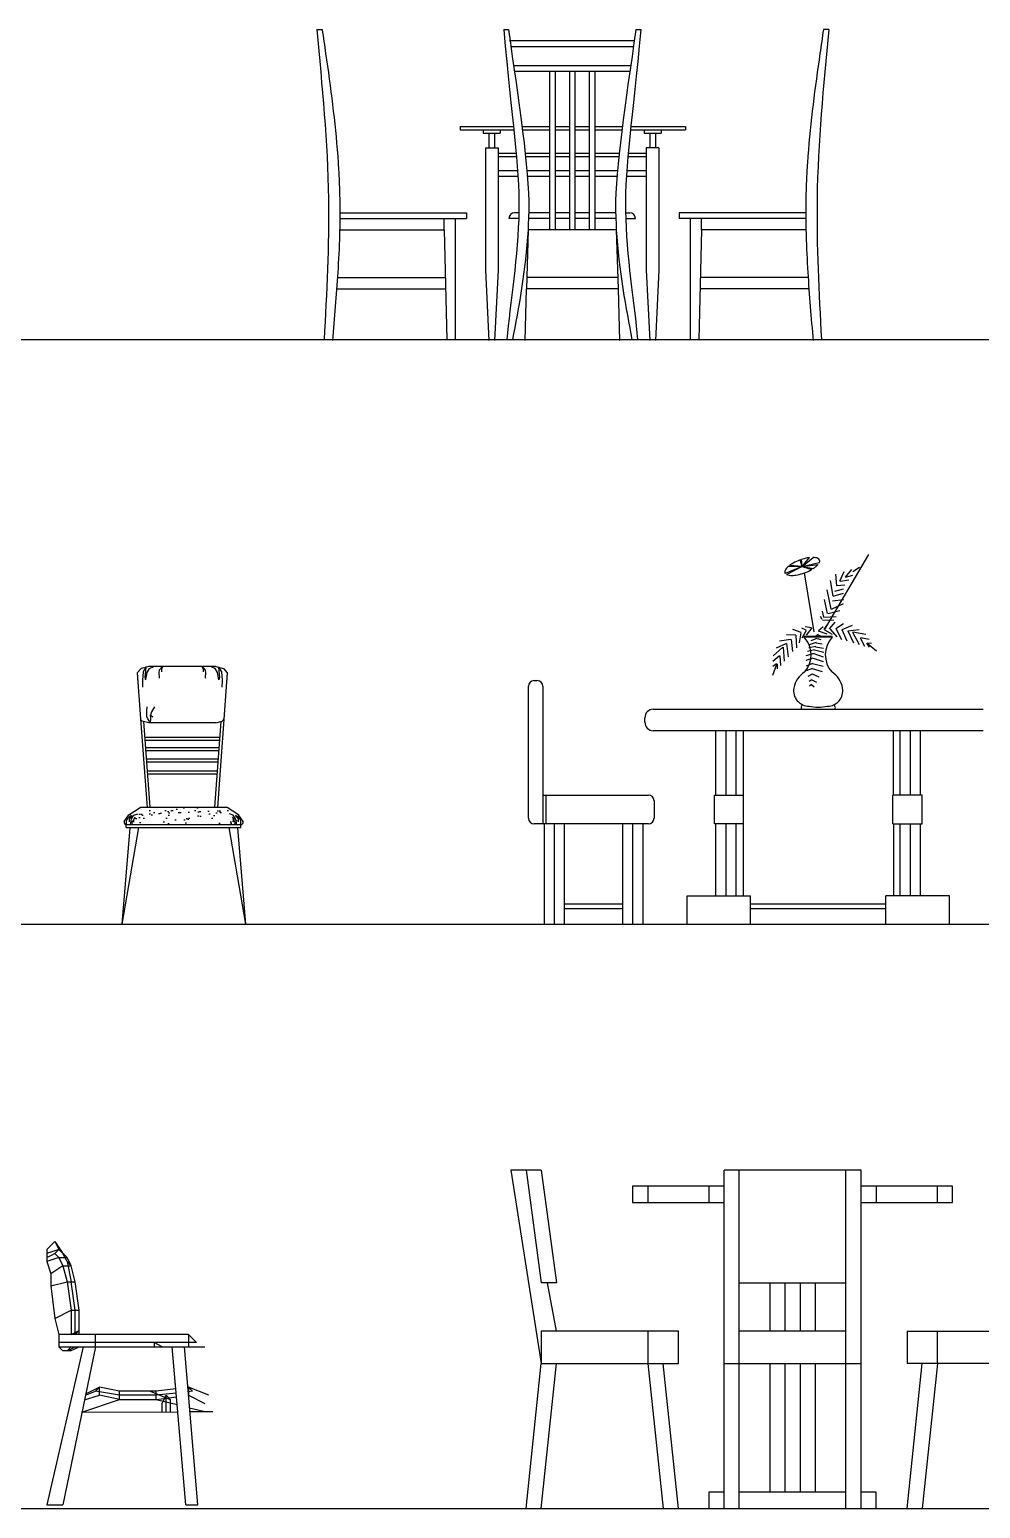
# Model space of a CAD drawing. Header units: millimetres. Extents: x 32599 to 52494, y 61995 to 71568.
# Drawn here: x 35479 to 38853, y 66143 to 71389 of the extents above; entities that cross this region are included whole.
import ezdxf

# ---------------------------------------------------------------- set-up
doc = ezdxf.new("R2010")
doc.units = ezdxf.units.MM
doc.layers.add('dwgmodels.com', color=4, linetype='Continuous')

msp = doc.modelspace()

# ---------------------------------------------------------------- hatches: boundary and pattern name
at = {"true_color": 0x000000}
h = msp.add_hatch(dxfattribs=at)
h.set_pattern_fill('AR-SAND', color=18, scale=25, angle=45, style=0)
h.set_pattern_definition([(82.5, (153241.554, 258641.724), (-35.1753296, 32.948178), [0, -38, 0, -42.5, 0, -40.625]), (52.5, (153241.554, 258641.724), (-18.603438, 81.174493), [0, -20.5, 0, -34.25, 0, -13.125]), (12.5, (153219.81, 258619.98), (54.950732, 55.1508096), [0, -12.5, 0, -45, 0, -58.75]), (2.5, (153219.81, 258619.98), (37.626054, 68.656571), [0, -6.25, 0, -29.5, 0, -33.75])])
h.paths.add_polyline_path([(35871.9, 68629), (35831.5, 68603.7), (35815, 68579.4, 0.523952), (35822.5, 68568.6), (36229.4, 68568.6, 0.523952), (36236.9, 68579.4), (36220.4, 68603.7), (36180.1, 68629)])

# ---------------------------------------------------------------- linework, layer by layer
at = {"color": 18, "true_color": 0x000000}
for p, q in [((36498.1, 71389.2), (36517.6, 71389.2)), ((37161.6, 71389.2), (37178.8, 71389.2)), ((37630.6, 71389.2), (37647.9, 71389.2)), ((38315.6, 71389.2), (38296.2, 71389.2)), ((37626.8, 71349.6), (37182.6, 71349.6)), ((37185.4, 71329.6), (37623.9, 71329.6)), ((37196.9, 71261.9), (37612.6, 71261.9)), ((37199.7, 71241.9), (37609.7, 71241.9)), ((37324.7, 71241.9), (37324.7, 70679.2)), ((37344.7, 71241.9), (37344.7, 70679.2)), ((37394.7, 71241.9), (37394.7, 70679.2)), ((37414.7, 71241.9), (37414.7, 70679.2)), ((37464.7, 71241.9), (37464.7, 70679.2)), ((37484.7, 71241.9), (37484.7, 70679.2)), ((37006.9, 71045.7), (37006.9, 71033.7)), ((37006.9, 71045.7), (37196.4, 71045.7)), ((37226.6, 71045.7), (37324.7, 71045.7)), ((37344.7, 71045.7), (37394.7, 71045.7)), ((37414.7, 71045.7), (37464.7, 71045.7)), ((37484.7, 71045.7), (37582.8, 71045.7)), ((37613.1, 71045.7), (37806.9, 71045.7)), ((37806.9, 71045.7), (37806.9, 71033.7)), ((37006.9, 71033.7), (37197.6, 71033.7)), ((37089.4, 71033.7), (37089.4, 71021.7)), ((37089.4, 71021.7), (37149.4, 71021.7)), ((37109.4, 71021.7), (37109.4, 70969.2)), ((37129.4, 71021.7), (37129.4, 70969.2)), ((37149.4, 71033.7), (37149.4, 71021.7)), ((37228.1, 71033.7), (37324.7, 71033.7)), ((37344.7, 71033.7), (37394.7, 71033.7)), ((37414.7, 71033.7), (37464.7, 71033.7)), ((37484.7, 71033.7), (37581.3, 71033.7)), ((37611.8, 71033.7), (37806.9, 71033.7)), ((37660.1, 71033.7), (37660.1, 71021.7)), ((37660.1, 71021.7), (37720.1, 71021.7)), ((37680.1, 71021.7), (37680.1, 70969.2)), ((37700.1, 71021.7), (37700.1, 70969.2)), ((37720.1, 71033.7), (37720.1, 71021.7)), ((37096.9, 70969.2), (37096.9, 70535.7)), ((37096.9, 70969.2), (37141.9, 70969.2)), ((37141.9, 70969.2), (37141.9, 70535.7)), ((37141.9, 70951.2), (37205.8, 70951.2)), ((37141.9, 70939.2), (37206.8, 70939.2)), ((37237.9, 70951.2), (37324.7, 70951.2)), ((37239.2, 70939.2), (37324.7, 70939.2)), ((37344.7, 70951.2), (37394.7, 70951.2)), ((37344.7, 70939.2), (37394.7, 70939.2)), ((37414.7, 70951.2), (37464.7, 70951.2)), ((37414.7, 70939.2), (37464.7, 70939.2)), ((37484.7, 70951.2), (37571.5, 70951.2)), ((37484.7, 70939.2), (37570.2, 70939.2)), ((37602.6, 70939.2), (37667.6, 70939.2)), ((37603.7, 70951.2), (37667.6, 70951.2)), ((37667.6, 70969.2), (37667.6, 70535.7)), ((37712.6, 70969.2), (37667.6, 70969.2)), ((37712.6, 70969.2), (37712.6, 70535.7)), ((37141.9, 70889.2), (37210.8, 70889.2)), ((37244.1, 70889.2), (37324.7, 70889.2)), ((37344.7, 70889.2), (37394.7, 70889.2)), ((37414.7, 70889.2), (37464.7, 70889.2)), ((37484.7, 70889.2), (37565.3, 70889.2)), ((37598.6, 70889.2), (37667.6, 70889.2)), ((37141.9, 70869.2), (37212.2, 70869.2)), ((37245.8, 70869.2), (37324.7, 70869.2)), ((37344.7, 70869.2), (37394.7, 70869.2)), ((37414.7, 70869.2), (37464.7, 70869.2)), ((37484.7, 70869.2), (37563.6, 70869.2)), ((37597.3, 70869.2), (37667.6, 70869.2)), ((36579.9, 70739.2), (37029.9, 70739.2)), ((37029.9, 70739.2), (37029.9, 70719.2)), ((37215.4, 70739.2), (37200.4, 70739.2)), ((37324.7, 70739.2), (37250.5, 70739.2)), ((37394.7, 70739.2), (37344.7, 70739.2)), ((37464.7, 70739.2), (37414.7, 70739.2)), ((37559, 70739.2), (37484.7, 70739.2)), ((37594, 70739.2), (37609, 70739.2)), ((37783.8, 70739.2), (37783.8, 70719.2)), ((38233.8, 70739.2), (37783.8, 70739.2)), ((36579.9, 70719.2), (37029.9, 70719.2)), ((36579.9, 70679.2), (36949.9, 70679.2)), ((36949.9, 70679.2), (36949.9, 70719.2)), ((36949.9, 70679.2), (36959.9, 70289.2)), ((36989.9, 70719.2), (36989.9, 70289.2)), ((37215.4, 70719.2), (37180.4, 70719.2)), ((37248.3, 70679.2), (37243.1, 70469.5)), ((37561.1, 70679.2), (37248.3, 70679.2)), ((37324.7, 70719.2), (37249.8, 70719.2)), ((37394.7, 70719.2), (37344.7, 70719.2)), ((37464.7, 70719.2), (37414.7, 70719.2)), ((37559.7, 70719.2), (37484.7, 70719.2)), ((37561.1, 70679.2), (37567.5, 70469.5)), ((37594, 70719.2), (37629, 70719.2)), ((38233.8, 70719.2), (37783.8, 70719.2)), ((37823.8, 70719.2), (37823.8, 70289.2)), ((37863.8, 70679.2), (37853.8, 70289.2)), ((37863.8, 70679.2), (37863.8, 70719.2)), ((38233.8, 70679.2), (37863.8, 70679.2)), ((37096.9, 70535.7), (37109.4, 70285.7)), ((37141.9, 70535.7), (37129.4, 70285.7)), ((37667.6, 70535.7), (37680.1, 70285.7)), ((37712.6, 70535.7), (37700.1, 70285.7)), ((36569.1, 70469.5), (36955.2, 70469.5)), ((36571.9, 70509.5), (36954.2, 70509.5)), ((37241.9, 70469.5), (37236.3, 70285.7)), ((37567.5, 70469.5), (37243.1, 70469.5)), ((37566.3, 70509.5), (37244.1, 70509.5)), ((37567.5, 70469.5), (37573.1, 70285.7)), ((38244.6, 70469.5), (37858.5, 70469.5)), ((38241.8, 70509.5), (37859.5, 70509.5)), ((38299.6, 69259.7), (38457, 69526.9)), ((38221.1, 69484.6), (38161, 69459.7)), ((38221.1, 69484.6), (38165.9, 69456)), ((38221.1, 69484.6), (38171.8, 69484.6)), ((38221.1, 69484.6), (38176.2, 69488.1)), ((38221.1, 69484.6), (38213.4, 69507.4)), ((38221.1, 69484.6), (38218.1, 69509)), ((38221.1, 69484.6), (38259.5, 69516.4)), ((38221.1, 69484.6), (38246.2, 69515.7)), ((38221.1, 69484.6), (38281.6, 69498.4)), ((38221.1, 69484.6), (38277.1, 69491.5)), ((38221.1, 69484.6), (38254.6, 69473.6)), ((38221.1, 69484.6), (38261.1, 69477.6)), ((38354.9, 69432.8), (38369.5, 69466.7)), ((38374.2, 69445.9), (38397.3, 69473.7)), ((38401.1, 69466), (38424.3, 69482.2)), ((38263.6, 69252.2), (38228.5, 69461.7)), ((38331, 69378.8), (38321, 69435.1)), ((38343.3, 69415.8), (38340.2, 69457.5)), ((38343.3, 69416.6), (38372.6, 69419.7)), ((38356.4, 69432), (38386.5, 69436.7)), ((38374.9, 69445.9), (38401.1, 69453.6)), ((38310.9, 69317.9), (38300.1, 69367.2)), ((38324, 69332.5), (38309.4, 69401.9)), ((38328.7, 69362.6), (38367.2, 69367.2)), ((38331, 69379.6), (38367.2, 69389.6)), ((38337.1, 69397.3), (38367.2, 69405)), ((38297.8, 69304), (38293.2, 69325.6)), ((38312.5, 69317.9), (38354.9, 69327.9)), ((38324.8, 69333.3), (38367.2, 69352.6)), ((38217.2, 69250.3), (38187.9, 69260.8)), ((38234.5, 69257.5), (38219.4, 69229.8)), ((38234.6, 69258.7), (38219.5, 69265.8)), ((38253.7, 69266.4), (38231.8, 69269.7)), ((38254.9, 69266.3), (38234.6, 69240.7)), ((38277.6, 69256.5), (38308.4, 69245.3)), ((38278.6, 69257.2), (38295.6, 69271.5)), ((38291.7, 69296.3), (38286.3, 69307.1)), ((38293.2, 69293.9), (38333.3, 69294.7)), ((38297.8, 69304.7), (38341, 69307.1)), ((38298.9, 69260.7), (38308.1, 69274.6)), ((38299.6, 69259.7), (38327, 69243.9)), ((38318.2, 69262.6), (38337.7, 69286.8)), ((38319.7, 69261.5), (38343.6, 69235.1)), ((38339.9, 69264.1), (38366.9, 69281.9)), ((38339.9, 69264.1), (38360.8, 69225.3)), ((38361.6, 69260.4), (38379.8, 69220.4)), ((38362.6, 69261.1), (38399.5, 69276.4)), ((38383.2, 69255.9), (38422.7, 69261.3)), ((38383.2, 69255.9), (38402.6, 69213.1)), ((38165.2, 69210.7), (38128.7, 69194.6)), ((38180.1, 69225.9), (38140.6, 69219.6)), ((38165.2, 69210.7), (38171, 69164.1)), ((38197.9, 69240.3), (38165.5, 69241.3)), ((38181.3, 69225.8), (38186.7, 69182.2)), ((38197.9, 69240.3), (38200.3, 69196.3)), ((38216.5, 69248.6), (38209.9, 69213.6)), ((38327.5, 69236.4), (38228, 69236.4)), ((38228, 69233.1), (38228, 69236.4)), ((38327.5, 69233.1), (38228, 69233.1)), ((38270.2, 69214.2), (38245.6, 69206.9)), ((38273.1, 69229.4), (38251.4, 69220.7)), ((38278.1, 69243.1), (38268.7, 69238.8)), ((38270.9, 69213.5), (38291.2, 69209.8)), ((38274.5, 69229.4), (38286.8, 69225.8)), ((38276.7, 69242.4), (38286.1, 69238.1)), ((38327.5, 69233.1), (38327.5, 69236.4)), ((38399.6, 69251.4), (38423, 69207.1)), ((38400.6, 69252.1), (38446.5, 69244.4)), ((38426.3, 69231.5), (38441.8, 69201.4)), ((38427.3, 69232.2), (38458.2, 69227)), ((38449.6, 69212.1), (38458.4, 69197.7)), ((38451.6, 69213.5), (38466.9, 69212.6)), ((38452, 69210.8), (38484.7, 69185.5)), ((38140, 69167.4), (38116.4, 69146.9)), ((38152.4, 69198.4), (38117.3, 69167.8)), ((38141.2, 69167.3), (38143.7, 69133.5)), ((38153.6, 69198.3), (38156.7, 69148.2)), ((38263, 69175.1), (38233.3, 69167.1)), ((38258.6, 69159.2), (38234, 69151.2)), ((38264.4, 69188.8), (38239.8, 69183.1)), ((38268.7, 69200.4), (38244.2, 69196.1)), ((38259.3, 69159.2), (38295.5, 69146.9)), ((38262.2, 69175.1), (38295.5, 69163.5)), ((38265.1, 69188.1), (38297.7, 69180.2)), ((38268, 69199.7), (38296.2, 69194.6)), ((36139.7, 69129.7), (35902.3, 69129.7)), ((38130.1, 69136.3), (38115.4, 69097.7)), ((38129.1, 69138.8), (38116.5, 69130)), ((38131.5, 69138.6), (38131.5, 69121.8)), ((38257.9, 69140.4), (38234.8, 69130.9)), ((38257.2, 69122.3), (38235.5, 69114.3)), ((38255.7, 69102.7), (38240.5, 69094)), ((38255.7, 69103.4), (38280.3, 69092.6)), ((38256.5, 69122.3), (38291.9, 69112.1)), ((38257.9, 69140.4), (38294.8, 69130.2)), ((37249.8, 68591.5), (37249.8, 69059.5)), ((37269.8, 69079.5), (37280.6, 69079.5)), ((37300.6, 69059.5), (37300.6, 68571.5)), ((38255, 69081.7), (38245.6, 69075.9)), ((38253.6, 69065.8), (38247.1, 69059.3)), ((38253.6, 69065.8), (38263.7, 69057.8)), ((38255, 69082.5), (38271.6, 69074.5)), ((37662.5, 68931.7), (37662.5, 68947.9)), ((37692.5, 68977.9), (38863, 68977.9)), ((35884, 68934.8), (35906.2, 68630.4)), ((36139.7, 68929.7), (35902.3, 68929.7)), ((36158, 68934.8), (36135.8, 68630.4)), ((38863, 68901.7), (37692.5, 68901.7)), ((37914.9, 68673.1), (37914.9, 68901.7)), ((37950.8, 68673.1), (37950.8, 68901.7)), ((37986.7, 68673.1), (37986.7, 68901.7)), ((38010.9, 68901.7), (38010.9, 68315.9)), ((38544.6, 68673.1), (38544.6, 68901.7)), ((38568.7, 68673.1), (38568.7, 68901.7)), ((38604.6, 68673.1), (38604.6, 68901.7)), ((38640.6, 68673.1), (38640.6, 68901.7)), ((35889.7, 68868.4), (36152.2, 68868.3)), ((35889.8, 68878.4), (36152.2, 68878.3)), ((35889.8, 68842), (36152.2, 68841.9)), ((35889.7, 68832), (36152.2, 68831.9)), ((35893.7, 68801.7), (36148.3, 68801.5)), ((35894.4, 68791.7), (36147.6, 68791.5)), ((35896.8, 68759.1), (36145.2, 68759)), ((35897.5, 68749.1), (36144.5, 68749)), ((35831.5, 68603.7), (35871.9, 68629)), ((36180.1, 68629), (35871.9, 68629)), ((37303.7, 68673.1), (37675.2, 68673.1)), ((37312.3, 68571.5), (37312.3, 68673.1)), ((37695.2, 68653.1), (37695.2, 68591.5)), ((37909.3, 68571.5), (37909.3, 68673.1)), ((37909.3, 68673.1), (38012.5, 68673.1)), ((38543, 68571.5), (38543, 68673.1)), ((38646.2, 68673.1), (38543, 68673.1)), ((38646.2, 68571.5), (38646.2, 68673.1)), ((35815, 68579.4), (35831.5, 68603.7)), ((35822.5, 68558.6), (35823.3, 68581.5)), ((35832.3, 68589.2), (35832.3, 68578.1)), ((36219.6, 68589.2), (36219.6, 68578.1)), ((36229.4, 68558.6), (36228.7, 68581.5)), ((35865.5, 68558.6), (35806.9, 68215.9)), ((35835.1, 68557.3), (35806.9, 68215.9)), ((35822.5, 68558.6), (36229.4, 68558.6)), ((36186.4, 68558.6), (36245, 68215.9)), ((36216.9, 68557.3), (36245, 68215.9)), ((37675.2, 68571.5), (37269.8, 68571.5)), ((37306.2, 68215.9), (37306.2, 68571.5)), ((37342.1, 68215.9), (37342.1, 68571.5)), ((37378, 68215.9), (37378, 68571.5)), ((37584.6, 68215.9), (37584.6, 68571.5)), ((37620.5, 68215.9), (37620.5, 68571.5)), ((37656.4, 68215.9), (37656.4, 68571.5)), ((38012.5, 68571.5), (37909.3, 68571.5)), ((37914.9, 68315.9), (37914.9, 68571.5)), ((37950.8, 68315.9), (37950.8, 68571.5)), ((37986.7, 68315.9), (37986.7, 68571.5)), ((38543, 68571.5), (38646.2, 68571.5)), ((38544.6, 68571.5), (38544.6, 68315.9)), ((38568.7, 68315.9), (38568.7, 68571.5)), ((38604.6, 68315.9), (38604.6, 68571.5)), ((38640.6, 68315.9), (38640.6, 68571.5)), ((37812.5, 68315.9), (38037.5, 68315.9)), ((37812.5, 68215.9), (37812.5, 68315.9)), ((38037.5, 68215.9), (38037.5, 68315.9)), ((38743, 68315.9), (38518, 68315.9)), ((38518, 68215.9), (38518, 68315.9)), ((38743, 68215.9), (38743, 68315.9)), ((37378, 68287.1), (37584.6, 68287.1)), ((37378, 68271.2), (37584.6, 68271.2)), ((38037.5, 68287.1), (38518, 68287.1)), ((38037.5, 68271.2), (38518, 68271.2)), ((37295.2, 67342.6), (37187.1, 67342.6)), ((37187.1, 67342.6), (37295.2, 66656.9)), ((37241.1, 67342.6), (37295.2, 66942.6)), ((37295.2, 67342.6), (37349.2, 66942.6)), ((37943.4, 66142.6), (37943.4, 67342.6)), ((38429.7, 67342.6), (37943.4, 67342.6)), ((37997.5, 66142.6), (37997.5, 67342.6)), ((38375.6, 66142.6), (38375.6, 67342.6)), ((38429.7, 66142.6), (38429.7, 67342.6)), ((37619.3, 67285.5), (37619.3, 67228.3)), ((37943.4, 67285.5), (37619.3, 67285.5)), ((37673.3, 67285.5), (37673.3, 67228.3)), ((37889.4, 67285.5), (37889.4, 67228.3)), ((38753.8, 67285.5), (38429.7, 67285.5)), ((38483.7, 67285.5), (38483.7, 67228.3)), ((38699.8, 67285.5), (38699.8, 67228.3)), ((38753.8, 67228.3), (38753.8, 67285.5)), ((37619.3, 67228.3), (37943.4, 67228.3)), ((38429.7, 67228.3), (38753.8, 67228.3)), ((35569.1, 67090), (35540.4, 67061.2)), ((35583.5, 67061.2), (35540.4, 67046.8)), ((35540.4, 67061.2), (35540.4, 67018.1)), ((35569.1, 67090), (35597.8, 67046.8)), ((35569.1, 67090), (35583.5, 67061.2)), ((35583.5, 67061.2), (35569.1, 67046.8)), ((35583.5, 67061.2), (35612.2, 67032.5)), ((35540.4, 67032.5), (35569.1, 67046.8)), ((35583.5, 67032.5), (35540.4, 67018.1)), ((35540.4, 67018.1), (35554.7, 66975)), ((35597.8, 67003.7), (35554.7, 66975)), ((35583.5, 67032.5), (35569.1, 67046.8)), ((35583.5, 67032.5), (35612.2, 67032.5)), ((35583.5, 67032.5), (35597.8, 67003.7)), ((35612.2, 67018.1), (35597.8, 67046.8)), ((35597.8, 67003.7), (35612.2, 66946.3)), ((35597.8, 67003.7), (35626.6, 67003.7)), ((35626.6, 67003.7), (35612.2, 67032.5)), ((35612.2, 67018.1), (35626.6, 66946.3)), ((35626.6, 67003.7), (35612.2, 67018.1)), ((35641, 66946.3), (35626.6, 67003.7)), ((35554.7, 66975), (35554.7, 66931.9)), ((35554.7, 66931.9), (35612.2, 66946.3)), ((35612.2, 66946.3), (35641, 66946.3)), ((35612.2, 66946.3), (35626.6, 66845.7)), ((35641, 66845.7), (35626.6, 66946.3)), ((35655.3, 66845.7), (35641, 66946.3)), ((35554.7, 66931.9), (35569.1, 66816.9)), ((37349.2, 66942.6), (37295.2, 66942.6)), ((37349.2, 66771.2), (37316.8, 66942.6)), ((37997.5, 66942.6), (38375.6, 66942.6)), ((38105.5, 66942.6), (38105.5, 66771.2)), ((38159.5, 66942.6), (38159.5, 66771.2)), ((38213.6, 66942.6), (38213.6, 66771.2)), ((38267.6, 66771.2), (38267.6, 66942.6)), ((35569.1, 66816.9), (35626.6, 66845.7)), ((35626.6, 66845.7), (35655.3, 66845.7)), ((35626.6, 66845.7), (35626.6, 66759.4)), ((35641, 66759.4), (35641, 66845.7)), ((35655.3, 66759.4), (35655.3, 66845.7)), ((35569.1, 66816.9), (35583.5, 66759.4)), ((36043.3, 66759.4), (35583.5, 66759.4)), ((35583.5, 66759.4), (35583.5, 66716.3)), ((35626.6, 66759.4), (35655.3, 66773.8)), ((35655.3, 66773.8), (35641, 66759.4)), ((35712.8, 66716.3), (35712.8, 66759.4)), ((36072.1, 66730.7), (36043.3, 66759.4)), ((36043.3, 66759.4), (36043.3, 66716.3)), ((37781.4, 66771.2), (37295.2, 66771.2)), ((37295.2, 66771.2), (37295.2, 66656.9)), ((37673.3, 66771.2), (37673.3, 66656.9)), ((37781.4, 66656.9), (37781.4, 66771.2)), ((38375.6, 66771.2), (37997.5, 66771.2)), ((38592.9, 66771.2), (39079.1, 66771.2)), ((38592.9, 66771.2), (38592.9, 66656.9)), ((38700.9, 66656.9), (38700.9, 66771.2)), ((35669.7, 66716.3), (35540.4, 66155.9)), ((36072.1, 66730.7), (35583.5, 66730.7)), ((35583.5, 66716.3), (36100.8, 66716.3)), ((35583.5, 66716.3), (35597.8, 66702)), ((35712.8, 66716.3), (35597.8, 66155.9)), ((35612.2, 66702), (35597.8, 66702)), ((35626.6, 66716.3), (35612.2, 66702)), ((35625, 66702.2), (35612.2, 66702)), ((35614, 66702), (35641, 66716.3)), ((35625, 66702.2), (35655.3, 66716.3)), ((35949.8, 66716.3), (35921.1, 66730.7)), ((35921.1, 66730.7), (35921.1, 66716.3)), ((36033.5, 66155.2), (35985.9, 66716.3)), ((36076.6, 66155.2), (36029, 66716.3)), ((37241.1, 66142.6), (37295.2, 66656.9)), ((37295.2, 66656.9), (37781.4, 66656.9)), ((37295.2, 66142.6), (37349.2, 66656.9)), ((37673.3, 66656.9), (37727.3, 66142.6)), ((37781.4, 66142.6), (37727.3, 66656.9)), ((37943.4, 66656.9), (38429.7, 66656.9)), ((38105.5, 66656.9), (38105.5, 66199.7)), ((38159.5, 66656.9), (38159.5, 66199.7)), ((38213.6, 66656.9), (38213.6, 66199.7)), ((38267.6, 66199.7), (38267.6, 66656.9)), ((38592.9, 66142.6), (38646.9, 66656.9)), ((39079.1, 66656.9), (38592.9, 66656.9)), ((38700.9, 66656.9), (38646.9, 66142.6)), ((35665.1, 66484.3), (35799, 66529.5)), ((35674.3, 66528), (35727.2, 66543.9)), ((35677.5, 66544.1), (35712.8, 66558.2)), ((35727.2, 66572.6), (35678.3, 66548.2)), ((35712.8, 66558.2), (35727.2, 66572.6)), ((35799, 66543.9), (35712.8, 66558.2)), ((35799, 66558.2), (35727.2, 66572.6)), ((35727.2, 66543.9), (35727.2, 66572.6)), ((35799, 66529.5), (35727.2, 66543.9)), ((35928.4, 66558.2), (35799, 66558.2)), ((35799, 66529.5), (35799, 66558.2)), ((35928.4, 66543.9), (35799, 66543.9)), ((35799, 66529.5), (35928.4, 66529.5)), ((35906.7, 66558.2), (35978.6, 66529.5)), ((35998.5, 66567), (35928.4, 66558.2)), ((35928.4, 66529.5), (35928.4, 66558.2)), ((35999.8, 66551.8), (35928.4, 66543.9)), ((35928.4, 66529.5), (36001, 66538.6)), ((35928.4, 66529.5), (36003.3, 66510.8)), ((35949.8, 66515.1), (35964.2, 66543.9)), ((35964.2, 66486.4), (35964.2, 66543.9)), ((35978.6, 66529.5), (35964.2, 66543.9)), ((35978.6, 66529.5), (35978.6, 66486.4)), ((36043.3, 66572.6), (36041.2, 66572.3)), ((36057.7, 66558.2), (36042.5, 66556.6)), ((36115.2, 66543.9), (36043.3, 66572.6)), ((36043.3, 66572.6), (36043.3, 66543.9)), ((36057.7, 66558.2), (36043.3, 66572.6)), ((36043.3, 66543.9), (36100.8, 66515.1)), ((35665.1, 66484.3), (36005.4, 66485.8)), ((35949.8, 66486.4), (35949.8, 66515.1)), ((36047.4, 66499.8), (36100.8, 66486.4)), ((36048.5, 66486), (36129.6, 66486.4)), ((37889.4, 66199.7), (37889.4, 66142.6)), ((37943.4, 66199.7), (37889.4, 66199.7)), ((38375.6, 66199.7), (37997.5, 66199.7)), ((38483.7, 66199.7), (38429.7, 66199.7)), ((38483.7, 66142.6), (38483.7, 66199.7)), ((35540.4, 66155.9), (35597.8, 66155.9)), ((36033.5, 66155.2), (36076.6, 66155.2))]:
    msp.add_line(p, q, dxfattribs=at)
for points in [[(38171.9, 69484.7, 0.093714), (38160.3, 69470.4, 0.28607), (38161, 69459.7, 0.093714)], [(38165.6, 69456.2, 0.093714), (38183.6, 69452.7, 0.05038), (38203.6, 69454.7, 0.075777), (38253.7, 69473.1, 0.002339), (38254.6, 69473.6, 0.093714)], [(38213.4, 69507.4, 0.038734), (38188.4, 69496.1, 0.036484), (38176.2, 69488.1, 0.093714)], [(38246.2, 69515.7, 0.01923), (38238.6, 69514.5, 0.029965), (38218.1, 69509, 0.037834)], [(38276.6, 69513, 0.093714), (38258.6, 69516.4, 0.05038)], [(38261.1, 69477.6, 0.028877), (38270.3, 69484.5, 0.049358), (38277.1, 69491.5, 0.214297)], [(38281.6, 69498.4, 0.002033), (38281.8, 69498.8, 0.449224), (38276.6, 69513)], [(35822.5, 68568.6), (36229.4, 68568.6, 0.523952), (36236.9, 68579.4), (36220.4, 68603.7), (36180.1, 68629)]]:
    msp.add_lwpolyline(points, format="xyb", dxfattribs=at)
for points in [[(35902.3, 69129.7), (35874.8, 69122.1), (35861.5, 69107.1), (35864, 69072.1)], [(35861.5, 69107.1), (35873.4, 68943.5)], [(35892, 69126.9), (35881.9, 69110.6), (35879.6, 69081.6), (35880.2, 69056.1)], [(35892, 69126.9), (35891, 69112.8), (35888.7, 69091.3), (35891, 69082.2), (35893.8, 69095.8), (35896.1, 69108.3), (35904.6, 69122.5), (35920.5, 69129.3)], [(35950.6, 69129.3), (35939.3, 69116.2), (35938.1, 69107.2), (35939.3, 69090.7), (35938.7, 69088.4)], [(35951.8, 69129.3), (35949.5, 69124.8), (35947.2, 69119.7), (35947.2, 69111.1)], [(36090.3, 69129.3), (36092.5, 69124.8), (36094.8, 69119.7), (36094.8, 69111.1)], [(36091.4, 69129.3), (36102.8, 69116.2), (36103.9, 69107.2), (36102.8, 69090.7), (36103.3, 69088.4)], [(36150, 69126.9), (36151.1, 69112.8), (36153.3, 69091.3), (36151.1, 69082.2), (36148.2, 69095.8), (36145.9, 69108.3), (36137.4, 69122.5), (36121.5, 69129.3)], [(36139.7, 69129.7), (36167.2, 69122.1), (36180.5, 69107.1), (36178, 69072.1)], [(36180.5, 69107.1), (36145.8, 68629)], [(36150, 69126.9), (36160.1, 69110.6), (36162.4, 69081.6), (36161.9, 69056.1)], [(35873.4, 68943.5), (35896.2, 68629)], [(35908.5, 68929.7), (35899.3, 68943.5), (35895.9, 68952.7), (35895.9, 68973.4), (35897, 68986)], [(35922.3, 68986), (35912, 68968.8), (35908.5, 68957.3), (35916.6, 68950.4)], [(35908.5, 68929.7), (35909.7, 68944.6), (35908.5, 68957.3)], [(35902.3, 68929.7), (35879, 68936.1)], [(36139.7, 68929.7), (36163, 68936.1)], [(35823.3, 68581.5), (35825.4, 68586.4), (35830.2, 68594.7), (35837.2, 68598.9), (35842, 68601), (35841.3, 68600.3), (35835.1, 68592.6), (35832.3, 68589.2)], [(35837.9, 68569.7), (35838.6, 68575.3), (35839.3, 68581.5), (35841.3, 68588.5), (35844.8, 68595.4), (35849.7, 68601.7), (35863.6, 68606.5)], [(35844.1, 68569), (35843.4, 68574.6), (35844.8, 68580.8), (35850.4, 68587.1)], [(35853.8, 68594.7), (35850.4, 68590.5), (35849.7, 68587.8), (35848.3, 68585), (35847.6, 68580.8), (35847.6, 68576.7)], [(36214.1, 68569.7), (36213.4, 68575.3), (36212.7, 68581.5), (36210.6, 68588.5), (36207.1, 68595.4), (36202.3, 68601.7), (36188.4, 68606.5)], [(36198.1, 68594.7), (36201.6, 68590.5), (36202.3, 68587.8), (36203.7, 68585), (36204.4, 68580.8), (36204.4, 68576.7)], [(36207.8, 68569), (36208.5, 68574.6), (36207.1, 68580.8), (36201.6, 68587.1)], [(36228.7, 68569), (36228.7, 68581.5), (36226.6, 68586.4), (36221.7, 68594.7), (36214.8, 68598.9), (36209.9, 68601), (36210.6, 68600.3), (36216.9, 68592.6), (36219.6, 68589.2)]]:
    msp.add_lwpolyline(points, dxfattribs=at)
for centre, radius, start, end in [((37200.4, 70719.2), 20, 90, 180), ((37609, 70719.2), 20, 0, 90), ((38160.8, 69170.5), 91.8, 318.8005, 42.9497), ((38394.7, 69170.5), 91.8, 137.0503, 221.1995), ((38275, 69037.9), 85.2, 122.0249, 169.8871), ((38280.4, 69037.9), 85.2, 10.1129, 57.9751), ((37269.8, 69059.5), 20, 90, 180), ((37280.6, 69059.5), 20, 0, 90), ((38245.1, 69043.4), 54.7, 170.0543, 270.1322), ((38310.4, 69043.4), 54.7, 269.8678, 9.9457), ((38224.9, 68984.7), 7.88, 91.7639, 240.0513), ((38330.6, 68984.7), 7.88, 299.9487, 88.2361), ((37692.5, 68947.9), 30, 90, 180), ((38277.7, 69138.2), 153, 257.7272, 282.2728), ((37692.5, 68931.7), 30, 180, 270), ((37675.2, 68653.1), 20, 0, 90), ((35822.5, 68576.6), 8, 159.3906, 270), ((37269.8, 68591.5), 20, 180, 270), ((37675.2, 68591.5), 20, 270, 0)]:
    msp.add_arc(centre, radius, start, end, dxfattribs=at)
for points in [[(36498.1, 71389.2), (36539.9, 70789.2), (36524.6, 70289.2)], [(38315.6, 71389.2), (38273.8, 70789.2), (38289.1, 70289.2)]]:
    msp.add_spline(points, degree=3, dxfattribs=at)
for points, knots in [([(36517.6, 71389.2), (36521.7, 71361), (36525.9, 71332.8), (36538.7, 71244.2), (36547, 71183.6), (36561.8, 71062.2), (36568.1, 71001.3), (36574.2, 70918.8), (36575.6, 70897.5), (36577.6, 70858.8), (36578.4, 70841.6), (36579.3, 70813.3), (36579.6, 70802.3), (36580.3, 70769.2), (36580.4, 70747.2), (36580.1, 70703.3), (36579.7, 70681.3), (36577.9, 70615.5), (36575.7, 70571.6), (36568, 70446.9), (36561, 70366.1), (36554.1, 70285.7)], [5.869508, 5.869508, 5.869508, 5.869508, 90.928361, 90.928361, 272.785084, 272.785084, 454.641807, 454.641807, 518.162111, 518.162111, 569.374646, 569.374646, 601.954788, 601.954788, 667.11507, 667.11507, 732.275353, 732.275353, 862.595919, 862.595919, 1103.927221, 1103.927221, 1103.927221, 1103.927221]), ([(37161.6, 71389.2), (37190.6, 71066.9), (37244, 70757.7), (37183.7, 70415.5), (37172.6, 70289.2)], [50.091942, 50.091942, 50.091942, 50.091942, 569.827641, 1083.409289, 1083.409289, 1083.409289, 1083.409289]), ([(37178.8, 71389.2), (37215, 71131.3), (37253.2, 70888), (37250.7, 70744.7), (37248.3, 70679.2)], [1.663443, 1.663443, 1.663443, 1.663443, 569.827641, 586.468767, 586.468767, 586.468767, 586.468767]), ([(37630.6, 71389.2), (37594.4, 71131.3), (37556.2, 70888), (37558.7, 70744.7), (37561.1, 70679.2)], [1.663443, 1.663443, 1.663443, 1.663443, 569.827641, 586.468767, 586.468767, 586.468767, 586.468767]), ([(37647.9, 71389.2), (37618.8, 71066.9), (37565.4, 70757.7), (37625.7, 70415.5), (37636.8, 70289.2)], [50.091942, 50.091942, 50.091942, 50.091942, 569.827641, 1083.409289, 1083.409289, 1083.409289, 1083.409289]), ([(38296.2, 71389.2), (38292, 71361), (38287.9, 71332.8), (38275.1, 71244.2), (38266.7, 71183.6), (38252, 71062.2), (38245.6, 71001.3), (38239.5, 70918.8), (38238.1, 70897.5), (38236.1, 70858.8), (38235.3, 70841.6), (38234.4, 70813.3), (38234.1, 70802.3), (38233.4, 70769.2), (38233.3, 70747.2), (38233.6, 70703.3), (38234, 70681.3), (38235.8, 70615.5), (38238, 70571.6), (38245.7, 70446.9), (38252.7, 70366.1), (38259.6, 70285.7)], [5.869508, 5.869508, 5.869508, 5.869508, 90.928361, 90.928361, 272.785084, 272.785084, 454.641807, 454.641807, 518.162111, 518.162111, 569.374646, 569.374646, 601.954788, 601.954788, 667.11507, 667.11507, 732.275353, 732.275353, 862.595919, 862.595919, 1103.927221, 1103.927221, 1103.927221, 1103.927221])]:
    msp.add_open_spline(points, degree=3, knots=knots, dxfattribs=at)
for points in [[(37248.3, 70679.2), (37240, 70535.8), (37213.4, 70397), (37192.7, 70289.2)], [(37561.1, 70679.2), (37569.4, 70535.8), (37596, 70397), (37616.8, 70289.2)], [(35879, 68936.1), (35876.8, 68938.4), (35874.5, 68940.7), (35873.4, 68943.5)], [(36163, 68936.1), (36165.2, 68938.4), (36167.5, 68940.7), (36168.7, 68943.5)]]:
    msp.add_open_spline(points, degree=3, dxfattribs=at)
at = {"layer": 'dwgmodels.com', "color": 7}
for p, q in [((32663.3, 70289.2), (52494, 70289.2)), ((32663.3, 68215.9), (52494, 68215.9)), ((32663.3, 66142.6), (52494, 66142.6))]:
    msp.add_line(p, q, dxfattribs=at)

doc.saveas('drawing.dxf')
